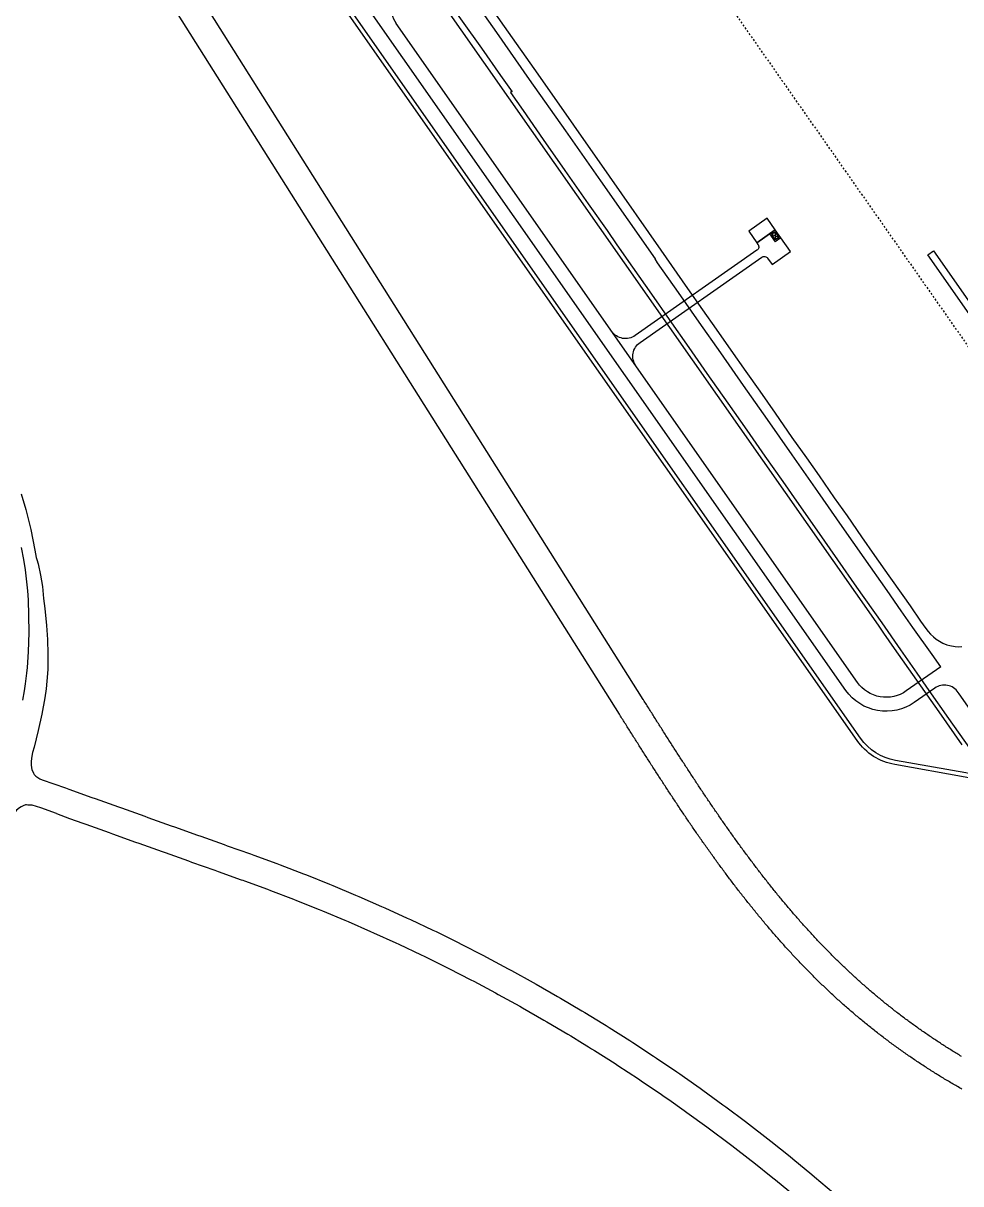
# Model space of a CAD drawing. Header units: millimetres. Extents: x 152904052 to 153933663, y 538271515 to 539240469.
# Drawn here: x 153549156 to 153555842, y 539069502 to 539077776 of the extents above; entities that cross this region are included whole.
import ezdxf

# ---------------------------------------------------------------- set-up
doc = ezdxf.new("R2010")
doc.units = ezdxf.units.MM
doc.linetypes.add('HIDDEN', pattern=[5.08, 2.54, -2.54])
doc.layers.add('BORD', color=7, linetype='Continuous')

msp = doc.modelspace()

# ---------------------------------------------------------------- linework, layer by layer
at = {"layer": 'BORD', "color": 8, "linetype": 'HIDDEN', "ltscale": 5}
msp.add_line((153516059.1, 539132362.1), (153567681, 539058638.4), dxfattribs=at)
at = {"layer": 'BORD', "color": 133, "ltscale": 10}
msp.add_line((153555254, 539073485), (153552029.6, 539078085.6), dxfattribs=at)
at = {"layer": 'BORD', "color": 133}
for p, q in [((153554477.4, 539076274.6), (153554517.6, 539076217.3)), ((153554491.3, 539076272.2), (153554544.6, 539076248.4)), ((153554515.9, 539076289.4), (153554520, 539076231.2)), ((153554558.5, 539076246), (153554517.6, 539076217.3))]:
    msp.add_line(p, q, dxfattribs=at)
at = {"layer": 'BORD', "color": 137, "ltscale": 20}
msp.add_line((153549392.6, 539072142.5), (153549486.6, 539072106.4), dxfattribs=at)
at = {"layer": 'BORD', "color": 137, "ltscale": 10, "flags": 128}
for points in [[(153555847, 539070409.8), (153555838.6, 539070414.8), (153555830.2, 539070419.9), (153555821.8, 539070425), (153555813.4, 539070430), (153555805.1, 539070435.1), (153555796.7, 539070440.2), (153555788.4, 539070445.4), (153555780.1, 539070450.5), (153555771.8, 539070455.7), (153555763.5, 539070460.9), (153555755.2, 539070466.1), (153555746.9, 539070471.3), (153555738.6, 539070476.6), (153555730.3, 539070481.8), (153555722.1, 539070487.1), (153555713.8, 539070492.4), (153555705.6, 539070497.7), (153555697.4, 539070503), (153555689.2, 539070508.3), (153555681, 539070513.7), (153555672.8, 539070519.1), (153555664.6, 539070524.5), (153555656.5, 539070529.9), (153555648.3, 539070535.3), (153555640.2, 539070540.7), (153555632.1, 539070546.2), (153555623.9, 539070551.7), (153555615.8, 539070557.2), (153555607.7, 539070562.7), (153555599.7, 539070568.2), (153555591.6, 539070573.8), (153555583.5, 539070579.3), (153555575.5, 539070584.9), (153555567.5, 539070590.5), (153555559.4, 539070596.1), (153555551.4, 539070601.7), (153555543.4, 539070607.4), (153555535.4, 539070613), (153555527.5, 539070618.7), (153555519.5, 539070624.4), (153555511.5, 539070630.1), (153555503.6, 539070635.9), (153555495.7, 539070641.6), (153555487.7, 539070647.4), (153555479.8, 539070653.1), (153555471.9, 539070658.9), (153555464.1, 539070664.7), (153555456.2, 539070670.6), (153555448.3, 539070676.4), (153555440.5, 539070682.3), (153555432.7, 539070688.1), (153555424.8, 539070694), (153555417, 539070699.9), (153555409.2, 539070705.9), (153555401.5, 539070711.8), (153555393.7, 539070717.8), (153555385.9, 539070723.7), (153555378.2, 539070729.7), (153555370.4, 539070735.7), (153555362.7, 539070741.8), (153555355, 539070747.8), (153555347.3, 539070753.9), (153555339.6, 539070759.9), (153555332, 539070766), (153555324.3, 539070772.1), (153555316.7, 539070778.2), (153555309, 539070784.4), (153555301.4, 539070790.5), (153555293.8, 539070796.7), (153555286.2, 539070802.9), (153555278.6, 539070809.1), (153555271.1, 539070815.3), (153555263.5, 539070821.5), (153555256, 539070827.7), (153555248.4, 539070834), (153555240.9, 539070840.3), (153555233.4, 539070846.6), (153555225.9, 539070852.9), (153555218.4, 539070859.2), (153555211, 539070865.5), (153555203.5, 539070871.9), (153555196.1, 539070878.3), (153555188.7, 539070884.6), (153555181.3, 539070891), (153555173.9, 539070897.5), (153555166.5, 539070903.9), (153555159.1, 539070910.3), (153555151.8, 539070916.8), (153555144.4, 539070923.3), (153555137.1, 539070929.8), (153555129.8, 539070936.3), (153555122.5, 539070942.8), (153555115.2, 539070949.3), (153555107.9, 539070955.9), (153555100.6, 539070962.5), (153555093.4, 539070969), (153555086.2, 539070975.6), (153555078.9, 539070982.3), (153555071.7, 539070988.9), (153555064.5, 539070995.5), (153555057.3, 539071002.2), (153555054, 539071005.3), (153555050.2, 539071008.8), (153555043, 539071015.5), (153555035.9, 539071022.3), (153555028.8, 539071029), (153555021.7, 539071035.7), (153555014.6, 539071042.5), (153555007.5, 539071049.2), (153555000.4, 539071056), (153554993.3, 539071062.8), (153554986.3, 539071069.6), (153554979.3, 539071076.4), (153554972.2, 539071083.3), (153554965.2, 539071090.1), (153554958.2, 539071097), (153554951.3, 539071103.9), (153554944.3, 539071110.8), (153554937.3, 539071117.7), (153554930.4, 539071124.6), (153554923.5, 539071131.5), (153554916.5, 539071138.5), (153554909.6, 539071145.5), (153554902.7, 539071152.4), (153554895.9, 539071159.4), (153554889, 539071166.4), (153554882.1, 539071173.5), (153554875.3, 539071180.5), (153554868.5, 539071187.5), (153554861.7, 539071194.6), (153554854.9, 539071201.7), (153554848.1, 539071208.8), (153554841.3, 539071215.9), (153554834.5, 539071223), (153554827.8, 539071230.1), (153554821, 539071237.3), (153554814.3, 539071244.4), (153554807.6, 539071251.6), (153554800.9, 539071258.7), (153554794.2, 539071265.9), (153554787.5, 539071273.1), (153554780.8, 539071280.4), (153554774.2, 539071287.6), (153554767.5, 539071294.8), (153554760.9, 539071302.1), (153554754.3, 539071309.3), (153554747.7, 539071316.6), (153554741.1, 539071323.9), (153554734.5, 539071331.2), (153554727.9, 539071338.5), (153554721.4, 539071345.8), (153554714.8, 539071353.2), (153554708.3, 539071360.5), (153554701.7, 539071367.9), (153554695.2, 539071375.2), (153554688.7, 539071382.6), (153554682.2, 539071390), (153554675.7, 539071397.4), (153554669.3, 539071404.8), (153554662.8, 539071412.2), (153554656.4, 539071419.7), (153554649.9, 539071427.1), (153554643.5, 539071434.6), (153554637.1, 539071442.1), (153554630.7, 539071449.5), (153554624.3, 539071457), (153554617.9, 539071464.5), (153554611.6, 539071472), (153554605.2, 539071479.5), (153554598.9, 539071487.1), (153554592.5, 539071494.6), (153554586.2, 539071502.2), (153554579.9, 539071509.7), (153554573.6, 539071517.3), (153554567.3, 539071524.9), (153554561, 539071532.5), (153554554.7, 539071540.1), (153554548.5, 539071547.7), (153554542.2, 539071555.3), (153554536, 539071562.9), (153554529.8, 539071570.6), (153554523.6, 539071578.2), (153554517.3, 539071585.9), (153554511.1, 539071593.6), (153554505, 539071601.2), (153554498.8, 539071608.9), (153554492.6, 539071616.6), (153554486.5, 539071624.3), (153554480.3, 539071632), (153554474.2, 539071639.8), (153554468, 539071647.5), (153554461.9, 539071655.2), (153554455.8, 539071663), (153554449.7, 539071670.7), (153554443.6, 539071678.5), (153554437.6, 539071686.3), (153554431.5, 539071694.1), (153554425.4, 539071701.9), (153554419.4, 539071709.7), (153554413.3, 539071717.5), (153554407.3, 539071725.3), (153554401.3, 539071733.1), (153554395.3, 539071740.9), (153554389.3, 539071748.8), (153554383.3, 539071756.6), (153554377.3, 539071764.5), (153554371.3, 539071772.4), (153554365.3, 539071780.2), (153554359.4, 539071788.1), (153554353.4, 539071796), (153554347.5, 539071803.9), (153554341.6, 539071811.8), (153554335.6, 539071819.7), (153554329.7, 539071827.6), (153554323.8, 539071835.6), (153554317.9, 539071843.5), (153554312, 539071851.4), (153554306.1, 539071859.4), (153554300.3, 539071867.4), (153554294.4, 539071875.3), (153554288.6, 539071883.3), (153554282.7, 539071891.3), (153554276.9, 539071899.3), (153554271, 539071907.2), (153554265.2, 539071915.2), (153554259.4, 539071923.3), (153554253.6, 539071931.3), (153554247.8, 539071939.3), (153554242, 539071947.3), (153554236.2, 539071955.3), (153554230.4, 539071963.4), (153554224.6, 539071971.5), (153554218.9, 539071979.5), (153554213.1, 539071987.6), (153554207.4, 539071995.6), (153554201.6, 539072003.7), (153554195.9, 539072011.8), (153554190.2, 539072019.9), (153554184.5, 539072028), (153554178.7, 539072036.1), (153554173, 539072044.2), (153554167.3, 539072052.3), (153554161.7, 539072060.4), (153554156, 539072068.5), (153554150.3, 539072076.6), (153554144.6, 539072084.7), (153554139, 539072092.9), (153554133.3, 539072101), (153554127.7, 539072109.2), (153554122, 539072117.3), (153554116.4, 539072125.5), (153554110.8, 539072133.6), (153554105.1, 539072141.8), (153554099.5, 539072150), (153554093.9, 539072158.2), (153554088.3, 539072166.3), (153554082.7, 539072174.5), (153554077.1, 539072182.7), (153554071.5, 539072190.9), (153554065.9, 539072199.1), (153554060.4, 539072207.3), (153554054.8, 539072215.6), (153554049.2, 539072223.8), (153554043.7, 539072232), (153554038.1, 539072240.2), (153554032.6, 539072248.5), (153554027, 539072256.7), (153554021.5, 539072264.9), (153554015.9, 539072273.2), (153554010.4, 539072281.4), (153554004.9, 539072289.7), (153553999.4, 539072298), (153553993.9, 539072306.2), (153553988.4, 539072314.5), (153553982.9, 539072322.8), (153553977.4, 539072331), (153553971.9, 539072339.3), (153553966.4, 539072347.6), (153553960.9, 539072355.9), (153553955.4, 539072364.2), (153553949.9, 539072372.5), (153553944.5, 539072380.8), (153553939, 539072389.1), (153553933.5, 539072397.4), (153553928.1, 539072405.7), (153553922.6, 539072414), (153553917.2, 539072422.4), (153553911.7, 539072430.7), (153553906.3, 539072439), (153553900.9, 539072447.3), (153553895.4, 539072455.7), (153553890, 539072464), (153553884.6, 539072472.3), (153553879.1, 539072480.7), (153553873.7, 539072489), (153553868.3, 539072497.4), (153553862.9, 539072505.7), (153553857.5, 539072514.1), (153553852.1, 539072522.5), (153553846.7, 539072530.8), (153553841.3, 539072539.2), (153553835.9, 539072547.6), (153553830.5, 539072555.9), (153553825.1, 539072564.3), (153553819.7, 539072572.7), (153553814.3, 539072581.1), (153553808.9, 539072589.4), (153553803.6, 539072597.8), (153553798.2, 539072606.2), (153553792.8, 539072614.6), (153553787.4, 539072623), (153553782.1, 539072631.4), (153553776.7, 539072639.8), (153553771.3, 539072648.2), (153553766, 539072656.6), (153553760.6, 539072665), (153553755.2, 539072673.4), (153553749.9, 539072681.8), (153553744.5, 539072690.2), (153553739.2, 539072698.7), (153553733.8, 539072707.1), (153553728.5, 539072715.5), (153553723.1, 539072723.9), (153553717.8, 539072732.3), (153553712.4, 539072740.8), (153553707.1, 539072749.2), (153553701.7, 539072757.6), (153553696.4, 539072766), (153553691.1, 539072774.5), (153553685.7, 539072782.9), (153553680.4, 539072791.3), (153553675, 539072799.8), (153553669.7, 539072808.2), (153553664.4, 539072816.7), (153553659, 539072825.1), (153553653.7, 539072833.5), (153553648.4, 539072842), (153553643, 539072850.4), (153553637.7, 539072858.9), (153553632.3, 539072867.3), (153553627, 539072875.8), (153553621.7, 539072884.2), (153553616.3, 539072892.7), (153553611, 539072901.1), (153553605.7, 539072909.6), (153553600.4, 539072918), (153553595, 539072926.5), (153553589.7, 539072934.9), (153553584.4, 539072943.4), (153553579, 539072951.9), (153553576.7, 539072955.6), (153546908.8, 539083527.9)], [(153555850.4, 539070176.6), (153555841.5, 539070181.6), (153555832.6, 539070186.7), (153555823.7, 539070191.7), (153555814.9, 539070196.8), (153555806, 539070201.9), (153555797.2, 539070207), (153555788.4, 539070212.2), (153555779.6, 539070217.3), (153555770.8, 539070222.5), (153555762, 539070227.7), (153555753.2, 539070232.9), (153555744.4, 539070238.1), (153555735.7, 539070243.3), (153555726.9, 539070248.6), (153555718.2, 539070253.9), (153555709.5, 539070259.2), (153555700.7, 539070264.5), (153555692, 539070269.8), (153555683.4, 539070275.2), (153555674.7, 539070280.6), (153555666, 539070286), (153555657.3, 539070291.4), (153555648.7, 539070296.8), (153555640.1, 539070302.2), (153555631.4, 539070307.7), (153555622.8, 539070313.2), (153555614.2, 539070318.7), (153555605.6, 539070324.2), (153555597.1, 539070329.7), (153555588.5, 539070335.3), (153555579.9, 539070340.8), (153555571.4, 539070346.4), (153555562.9, 539070352), (153555554.3, 539070357.6), (153555545.8, 539070363.3), (153555537.3, 539070368.9), (153555528.8, 539070374.6), (153555520.4, 539070380.3), (153555511.9, 539070386), (153555503.5, 539070391.7), (153555495, 539070397.5), (153555486.6, 539070403.3), (153555478.2, 539070409), (153555469.8, 539070414.8), (153555461.4, 539070420.6), (153555453, 539070426.5), (153555444.6, 539070432.3), (153555436.3, 539070438.2), (153555427.9, 539070444.1), (153555419.6, 539070450), (153555411.3, 539070455.9), (153555403, 539070461.8), (153555394.7, 539070467.8), (153555386.4, 539070473.8), (153555378.2, 539070479.8), (153555369.9, 539070485.8), (153555361.7, 539070491.8), (153555353.4, 539070497.8), (153555345.2, 539070503.9), (153555337, 539070510), (153555328.8, 539070516.1), (153555320.6, 539070522.2), (153555312.5, 539070528.3), (153555304.3, 539070534.4), (153555296.2, 539070540.6), (153555288.1, 539070546.8), (153555279.9, 539070553), (153555271.8, 539070559.2), (153555263.7, 539070565.4), (153555255.7, 539070571.6), (153555247.6, 539070577.9), (153555239.6, 539070584.2), (153555231.5, 539070590.5), (153555223.5, 539070596.8), (153555215.5, 539070603.1), (153555207.5, 539070609.5), (153555199.5, 539070615.8), (153555191.5, 539070622.2), (153555183.6, 539070628.6), (153555175.6, 539070635), (153555167.7, 539070641.4), (153555159.8, 539070647.9), (153555151.9, 539070654.3), (153555144, 539070660.8), (153555136.1, 539070667.3), (153555128.3, 539070673.8), (153555120.4, 539070680.3), (153555112.6, 539070686.9), (153555104.7, 539070693.5), (153555096.9, 539070700), (153555089.1, 539070706.6), (153555081.4, 539070713.2), (153555073.6, 539070719.9), (153555065.8, 539070726.5), (153555058.1, 539070733.1), (153555050.4, 539070739.8), (153555042.7, 539070746.5), (153555035, 539070753.2), (153555027.3, 539070759.9), (153555019.6, 539070766.7), (153555012, 539070773.4), (153555004.3, 539070780.2), (153554996.7, 539070787), (153554989.1, 539070793.8), (153554981.5, 539070800.6), (153554973.9, 539070807.4), (153554966.3, 539070814.3), (153554958.8, 539070821.1), (153554951.2, 539070828), (153554943.7, 539070834.9), (153554936.2, 539070841.8), (153554928.7, 539070848.7), (153554921.2, 539070855.7), (153554917.7, 539070859), (153554913.7, 539070862.7), (153554906.3, 539070869.6), (153554898.8, 539070876.6), (153554891.4, 539070883.6), (153554884, 539070890.6), (153554876.6, 539070897.7), (153554869.2, 539070904.7), (153554861.9, 539070911.8), (153554854.5, 539070918.8), (153554847.2, 539070925.9), (153554839.8, 539070933), (153554832.5, 539070940.1), (153554825.3, 539070947.3), (153554818, 539070954.4), (153554810.7, 539070961.6), (153554803.5, 539070968.7), (153554796.2, 539070975.9), (153554789, 539070983.1), (153554781.8, 539070990.3), (153554774.6, 539070997.6), (153554767.5, 539071004.8), (153554760.3, 539071012.1), (153554753.1, 539071019.3), (153554746, 539071026.6), (153554738.9, 539071033.9), (153554731.8, 539071041.2), (153554724.7, 539071048.5), (153554717.6, 539071055.8), (153554710.6, 539071063.2), (153554703.5, 539071070.5), (153554696.5, 539071077.9), (153554689.5, 539071085.3), (153554682.5, 539071092.7), (153554675.5, 539071100.1), (153554668.5, 539071107.5), (153554661.5, 539071114.9), (153554654.6, 539071122.3), (153554647.7, 539071129.8), (153554640.7, 539071137.3), (153554633.8, 539071144.7), (153554626.9, 539071152.2), (153554620.1, 539071159.7), (153554613.2, 539071167.2), (153554606.3, 539071174.7), (153554599.5, 539071182.3), (153554592.7, 539071189.8), (153554585.9, 539071197.4), (153554579.1, 539071204.9), (153554572.3, 539071212.5), (153554565.5, 539071220.1), (153554558.8, 539071227.7), (153554552, 539071235.3), (153554545.3, 539071242.9), (153554538.6, 539071250.5), (153554531.9, 539071258.1), (153554525.2, 539071265.8), (153554518.5, 539071273.4), (153554511.8, 539071281.1), (153554505.2, 539071288.8), (153554498.5, 539071296.5), (153554491.9, 539071304.2), (153554485.3, 539071311.9), (153554478.7, 539071319.6), (153554472.1, 539071327.3), (153554465.5, 539071335.1), (153554458.9, 539071342.8), (153554452.4, 539071350.6), (153554445.8, 539071358.3), (153554439.3, 539071366.1), (153554432.8, 539071373.9), (153554426.3, 539071381.7), (153554419.8, 539071389.5), (153554413.3, 539071397.3), (153554406.8, 539071405.1), (153554400.4, 539071412.9), (153554393.9, 539071420.8), (153554387.5, 539071428.6), (153554381.1, 539071436.4), (153554374.7, 539071444.3), (153554368.3, 539071452.2), (153554361.9, 539071460.1), (153554355.5, 539071467.9), (153554349.1, 539071475.8), (153554342.8, 539071483.7), (153554336.5, 539071491.7), (153554330.1, 539071499.6), (153554323.8, 539071507.5), (153554317.5, 539071515.4), (153554311.2, 539071523.4), (153554304.9, 539071531.3), (153554298.7, 539071539.3), (153554292.4, 539071547.2), (153554286.1, 539071555.2), (153554279.9, 539071563.2), (153554273.7, 539071571.2), (153554267.5, 539071579.2), (153554261.3, 539071587.2), (153554255.1, 539071595.2), (153554248.9, 539071603.2), (153554242.7, 539071611.2), (153554236.5, 539071619.3), (153554230.4, 539071627.3), (153554224.2, 539071635.4), (153554218.1, 539071643.4), (153554212, 539071651.5), (153554205.9, 539071659.5), (153554199.8, 539071667.6), (153554193.7, 539071675.7), (153554187.6, 539071683.8), (153554181.5, 539071691.9), (153554175.5, 539071700), (153554169.4, 539071708.1), (153554163.4, 539071716.2), (153554157.3, 539071724.3), (153554151.3, 539071732.4), (153554145.3, 539071740.5), (153554139.3, 539071748.7), (153554133.3, 539071756.8), (153554127.3, 539071765), (153554121.3, 539071773.1), (153554115.4, 539071781.3), (153554109.4, 539071789.4), (153554103.5, 539071797.6), (153554097.5, 539071805.8), (153554091.6, 539071814), (153554085.7, 539071822.2), (153554079.8, 539071830.3), (153554073.9, 539071838.5), (153554068, 539071846.7), (153554062.1, 539071854.9), (153554056.2, 539071863.1), (153554050.4, 539071871.3), (153554044.5, 539071879.6), (153554038.6, 539071887.8), (153554032.8, 539071896), (153554027, 539071904.3), (153554021.1, 539071912.5), (153554015.3, 539071920.8), (153554009.5, 539071929), (153554003.7, 539071937.3), (153553997.9, 539071945.5), (153553992.1, 539071953.8), (153553986.3, 539071962.1), (153553980.6, 539071970.3), (153553974.8, 539071978.6), (153553969.1, 539071986.9), (153553963.3, 539071995.2), (153553957.6, 539072003.5), (153553951.8, 539072011.8), (153553946.1, 539072020.1), (153553940.4, 539072028.4), (153553934.7, 539072036.7), (153553929, 539072045), (153553923.3, 539072053.3), (153553917.6, 539072061.6), (153553911.9, 539072070), (153553906.2, 539072078.3), (153553900.6, 539072086.6), (153553894.9, 539072095), (153553889.3, 539072103.3), (153553883.6, 539072111.6), (153553878, 539072120), (153553872.3, 539072128.3), (153553866.7, 539072136.7), (153553861.1, 539072145), (153553855.5, 539072153.4), (153553849.9, 539072161.8), (153553844.3, 539072170.1), (153553838.7, 539072178.5), (153553833.1, 539072186.9), (153553827.5, 539072195.2), (153553821.9, 539072203.6), (153553816.3, 539072212), (153553810.8, 539072220.4), (153553805.2, 539072228.8), (153553799.6, 539072237.2), (153553794.1, 539072245.6), (153553788.5, 539072253.9), (153553783, 539072262.3), (153553777.5, 539072270.7), (153553771.9, 539072279.1), (153553766.4, 539072287.5), (153553760.9, 539072296), (153553755.4, 539072304.4), (153553749.9, 539072312.8), (153553744.4, 539072321.2), (153553738.9, 539072329.6), (153553733.4, 539072338), (153553727.9, 539072346.4), (153553722.4, 539072354.9), (153553716.9, 539072363.3), (153553711.4, 539072371.7), (153553706, 539072380.1), (153553700.5, 539072388.6), (153553695, 539072397), (153553689.6, 539072405.4), (153553684.1, 539072413.9), (153553678.7, 539072422.3), (153553673.2, 539072430.7), (153553667.8, 539072439.2), (153553662.4, 539072447.6), (153553656.9, 539072456.1), (153553651.5, 539072464.5), (153553646.1, 539072472.9), (153553640.6, 539072481.4), (153553635.2, 539072489.8), (153553629.8, 539072498.3), (153553624.4, 539072506.7), (153553619, 539072515.2), (153553613.6, 539072523.6), (153553608.2, 539072532.1), (153553602.8, 539072540.5), (153553597.4, 539072549), (153553592, 539072557.5), (153553586.6, 539072565.9), (153553581.2, 539072574.4), (153553575.8, 539072582.8), (153553570.4, 539072591.3), (153553565.1, 539072599.7), (153553559.7, 539072608.2), (153553554.3, 539072616.7), (153553548.9, 539072625.1), (153553543.6, 539072633.6), (153553538.2, 539072642.1), (153553532.8, 539072650.5), (153553527.5, 539072659), (153553522.1, 539072667.4), (153553516.7, 539072675.9), (153553511.4, 539072684.4), (153553506, 539072692.8), (153553500.7, 539072701.3), (153553495.3, 539072709.8), (153553490, 539072718.2), (153553484.6, 539072726.7), (153553479.3, 539072735.2), (153553473.9, 539072743.6), (153553468.6, 539072752.1), (153553463.2, 539072760.5), (153553457.9, 539072769), (153553452.6, 539072777.5), (153553447.2, 539072785.9), (153553441.9, 539072794.4), (153553436.5, 539072802.9), (153553431.2, 539072811.3), (153553425.9, 539072819.8), (153553420.5, 539072828.2), (153553415.2, 539072836.7), (153553409.9, 539072845.2), (153553407.5, 539072848.9), (153546739.6, 539083421.2)]]:
    msp.add_lwpolyline(points, dxfattribs=at)
at = {"layer": 'BORD', "color": 133, "ltscale": 10, "flags": 128}
for points in [[(153556188.5, 539072149), (153556122.3, 539072243.6, 0.198912), (153555873.7, 539072401.9), (153555371, 539072490.6, -0.198912), (153555103.1, 539072661.2), (153550096.1, 539079812, -0.199201), (153550027.5, 539080122.5), (153550116.4, 539080623.7, 0.198982), (153550052.9, 539080911.5), (153550036.6, 539080934.9)], [(153556213.1, 539072166.2), (153556146.8, 539072260.8, 0.198912), (153555879, 539072431.5), (153555376.2, 539072520.1, -0.198912), (153555127.7, 539072678.4), (153550120.7, 539079829.2, -0.199201), (153550057, 539080117.3), (153550145.9, 539080618.4, 0.198982), (153550077.5, 539080928.7), (153550061.2, 539080952.1)]]:
    msp.add_lwpolyline(points, format="xyb", dxfattribs=at)
at = {"layer": 'BORD', "color": 133, "linetype": 'Continuous'}
for points in [[(153555824, 539073005.3, 0.416208), (153555656.4, 539073035.4), (153555510.7, 539072933.4, -0.414214), (153555023.3, 539073019.3), (153550293.2, 539079774.6, -0.199201), (153550198.9, 539080201.2), (153550276.2, 539080637, 0.199201), (153550198.4, 539080988.7), (153550180.9, 539081013.7)], [(153553087.6, 539078939.4), (153551865, 539078052.8, 0.414214), (153551815.9, 539077774.3)], [(153555698.6, 539073187), (153555453.4, 539073015.3, -0.414214), (153555105.2, 539073076.7), (153551815.9, 539077774.3)]]:
    msp.add_lwpolyline(points, format="xyb", dxfattribs=at)
at = {"layer": 'BORD', "color": 133, "ltscale": 10, "flags": 128}
for points in [[(153552320.3, 539078133), (153552586.9, 539077753.6)], [(153552095.6, 539078049.9), (153552149.1, 539077982.7), (153552193.4, 539077922.1), (153552286.5, 539077791.2), (153552423.1, 539077599), (153552560.6, 539077404.1), (153552643, 539077286.5), (153552633.4, 539077287.3), (153552630.2, 539077281.9)], [(153552262.8, 539078092.2), (153552531.2, 539077711)], [(153552531.2, 539077711), (153552765.3, 539077375.7)], [(153552586.9, 539077753.6), (153552824.8, 539077413.3)], [(153552824.8, 539077413.3), (153553080.8, 539077049.1)], [(153552765.3, 539077375.7), (153553022.5, 539077007.9)], [(153552630.2, 539077281.9), (153552720.4, 539077153), (153552864.2, 539076947.6), (153553018, 539076726.8), (153553184.3, 539076489.5), (153553319.9, 539076297.5), (153553388.6, 539076197.3), (153553501.2, 539076037.7), (153553636.5, 539075843.5), (153553762.9, 539075663), (153553902.8, 539075464.7), (153554032.1, 539075279.6), (153554181.8, 539075066.2), (153554315.3, 539074875.2), (153554444.4, 539074689.3), (153554572.1, 539074508.3), (153554669.4, 539074368.1), (153554815.3, 539074160.7), (153554962.7, 539073949.9), (153555099.1, 539073754.4), (153555278.1, 539073501.5)], [(153553080.8, 539077049.1), (153553333.6, 539076686.8)], [(153553022.5, 539077007.9), (153553271.8, 539076651.7)], [(153553271.8, 539076651.7), (153553662.1, 539076096.7)], [(153553333.6, 539076686.8), (153553704, 539076157.6)], [(153553704, 539076157.6), (153553894.1, 539075884.8), (153554000.2, 539075733.8), (153554097.1, 539075596.1), (153554203.1, 539075445.2), (153554309.4, 539075293.1), (153554408.1, 539075152.1), (153554517.8, 539074995.2), (153554638.3, 539074823.4), (153554741.3, 539074676.9), (153554831, 539074549.5), (153554940.2, 539074392.1), (153555031.6, 539074263.3), (153555133.8, 539074113.8), (153555227.5, 539073981.6), (153555328.4, 539073836.2), (153555427.6, 539073695.6), (153555481, 539073621.2)], [(153555416.5, 539073586.6), (153555316.9, 539073732.2), (153555153.3, 539073965.1), (153554996.9, 539074188.3), (153554822.3, 539074437.4), (153554639.7, 539074698.9), (153554462.8, 539074951), (153554292.7, 539075193.6), (153554130.8, 539075425.5), (153553975.6, 539075645.4), (153553827.9, 539075856.1), (153553679.8, 539076068.6), (153553662.1, 539076096.7)], [(153555698.6, 539073187), (153555637.1, 539073276.3), (153555500.4, 539073467.7), (153555416.5, 539073586.6)], [(153555481, 539073621.2), (153555554.4, 539073513.3), (153555592.4, 539073459.6), (153555608.7, 539073439.1), (153555625.8, 539073419.5), (153555646.4, 539073400.2), (153555666, 539073385.8), (153555691.1, 539073369.5), (153555713, 539073356.8), (153555742.7, 539073344.2), (153555764, 539073338.5), (153555802.9, 539073332.5), (153555824.9, 539073330.5), (153555850.4, 539073331.3)], [(153555278.1, 539073501.5), (153555411.3, 539073309.6), (153555528.3, 539073141.5), (153555614.2, 539073018.8), (153555755.3, 539072817.9), (153555903.5, 539072607.3)], [(153555851, 539072630.6), (153555686.7, 539072865.4), (153555528.5, 539073092.8), (153555369, 539073318.3), (153555294, 539073426.9), (153555254, 539073485)], [(153555925.1, 539072860.5), (153555831.1, 539072994.9), (153555824, 539073005.3)]]:
    msp.add_lwpolyline(points, dxfattribs=at)
at = {"layer": 'BORD', "color": 133}
for points in [[(153554329.9, 539076293.4), (153554387.3, 539076211.5), (153554518.4, 539076303.3), (153554461, 539076385.2)], [(153554491.3, 539076272.2), (153554515.9, 539076289.4), (153554544.6, 539076248.4), (153554520, 539076231.2)]]:
    msp.add_lwpolyline(points, close=True, dxfattribs=at)
for points in [[(153553525.2, 539075333.2, -0.414214), (153553554.6, 539075500.3), (153554423, 539076108.3, -0.414214), (153554464.7, 539076100.9), (153554496.3, 539076055.9), (153554627.3, 539076147.7), (153554518.4, 539076303.3), (153554387.3, 539076211.5), (153554395.9, 539076199.2, -0.414214), (153554388.5, 539076157.5), (153553520.2, 539075549.5, -0.414214), (153553353.1, 539075578.9)], [(153556927.5, 539074030.7, 0.414242), (153556957, 539074197.9), (153555607.1, 539076125.7), (153555648.1, 539076154.4), (153556998, 539074226.5, 0.413981), (153557165.1, 539074197)]]:
    msp.add_lwpolyline(points, format="xyb", dxfattribs=at)
at = {"layer": 'BORD', "color": 137, "ltscale": 20, "flags": 128}
for points in [[(153549141.5, 539074421.8), (153549174.6, 539074310.2), (153549210.4, 539074167.4), (153549239.5, 539074020.3), (153549249.3, 539073967), (153549252.7, 539073952.6), (153549261.8, 539073920.8), (153549278.4, 539073840), (153549292.9, 539073759.5), (153549301, 539073675.1), (153549309.4, 539073603.6), (153549323.2, 539073481), (153549330, 539073381.2), (153549331.9, 539073278.9), (153549332.1, 539073168.5), (153549325.8, 539073084.7), (153549319.2, 539073029.9), (153549310.4, 539072966.6), (153549288.7, 539072849.6), (153549263.8, 539072733.2), (153549233.4, 539072615.4), (153549223.4, 539072577.2), (153549215.4, 539072536.7), (153549213.3, 539072510.1), (153549213.5, 539072487.8), (153549216.3, 539072466.3), (153549218, 539072456.2), (153549229, 539072429.7), (153549234.6, 539072420.7), (153549247, 539072408.6), (153549259.3, 539072398.6), (153549275.7, 539072388.7)], [(153549142.6, 539074039), (153549158.2, 539073953.6), (153549169.4, 539073878.7), (153549185.9, 539073728.9), (153549190.6, 539073664.4), (153549195.1, 539073553.5), (153549195.8, 539073431.2), (153549192.1, 539073293.9), (153549184.6, 539073183), (153549179.9, 539073141.9), (153549170.1, 539073067), (153549163.4, 539073016.6), (153549151, 539072950.6)], [(153549275.7, 539072388.7), (153549292.5, 539072382.7), (153549458, 539072323.7), (153549480.9, 539072315.5), (153549646.3, 539072256.5), (153549669.3, 539072248.3), (153549834.7, 539072189.3), (153549857.7, 539072181.1), (153550023.1, 539072122.1), (153550046, 539072113.9), (153550211.5, 539072054.9), (153550234.4, 539072046.7), (153550399.8, 539071987.7), (153550422.8, 539071979.5), (153550588.2, 539071920.5), (153550611.2, 539071912.3), (153550776.6, 539071853.3), (153550787.7, 539071849.3), (153550799.9, 539071845), (153550965.6, 539071784.4), (153550989.1, 539071775.6), (153551153.8, 539071712.5), (153551177.2, 539071703.4), (153551340.9, 539071637.8), (153551364.2, 539071628.2), (153551526.8, 539071560.1), (153551549.9, 539071550.2), (153551711.6, 539071479.6), (153551734.5, 539071469.4), (153551895, 539071396.3), (153551917.8, 539071385.7), (153552077.2, 539071310.2), (153552099.8, 539071299.2), (153552258, 539071221.2), (153552280.4, 539071210), (153552437.4, 539071129.5), (153552459.7, 539071117.9), (153552615.4, 539071035.1), (153552637.5, 539071023.1), (153552791.9, 539070937.9), (153552813.8, 539070925.6), (153552966.9, 539070838), (153552988.6, 539070825.4), (153553140.4, 539070735.5), (153553161.8, 539070722.6), (153553247.6, 539070670.2), (153553290.5, 539070643.7), (153553312.5, 539070630.1), (153553333.5, 539070616.9), (153553482.4, 539070522.4), (153553503.5, 539070508.8), (153553650.9, 539070411.9), (153553671.8, 539070398), (153553817.8, 539070298.9), (153553838.2, 539070284.8), (153553871.4, 539070261.7), (153553982.9, 539070183.3), (153554003.2, 539070168.7), (153554146.1, 539070065.2), (153554166.3, 539070050.3), (153554307.5, 539069944.6), (153554327.5, 539069929.4), (153554467, 539069821.5), (153554486.8, 539069806), (153554624.6, 539069696), (153554644.1, 539069680.2), (153554780.3, 539069568.1), (153554799.6, 539069551.9), (153554934, 539069437.7)], [(153549392.6, 539072142.5), (153549282.3, 539072181.5), (153549220.9, 539072201.2), (153549214.2, 539072200.6), (153549202.4, 539072201), (153549188.8, 539072202), (153549178.5, 539072203.3), (153549172.9, 539072203.1), (153549154.9, 539072195.5), (153549141.6, 539072189.8), (153549128.7, 539072182.1), (153549107.9, 539072164.9), (153549098, 539072152.5), (153549086.2, 539072135.2), (153549079.5, 539072120.8), (153549064.3, 539072080), (153548888.7, 539071587.6)], [(153549486.6, 539072106.4), (153549580.8, 539072072.8), (153549603.8, 539072064.6), (153549769.2, 539072005.6), (153549792.2, 539071997.4), (153549957.6, 539071938.4), (153549980.5, 539071930.2), (153550146, 539071871.2), (153550168.9, 539071863), (153550334.3, 539071804), (153550357.3, 539071795.8), (153550522.7, 539071736.8), (153550545.6, 539071728.6), (153550711.1, 539071669.6), (153550722.2, 539071665.7), (153550733.6, 539071661.6), (153550897.9, 539071601.5), (153550920, 539071593.3), (153551083.4, 539071530.7), (153551105.3, 539071522.1), (153551267.7, 539071457), (153551289.5, 539071448.1), (153551450.8, 539071380.5), (153551472.6, 539071371.3), (153551632.8, 539071301.2), (153551654.4, 539071291.6), (153551813.5, 539071219.1), (153551835, 539071209.2), (153551993, 539071134.3), (153552014.2, 539071124), (153552171.1, 539071046.7), (153552192.2, 539071036.1), (153552347.8, 539070956.3), (153552368.8, 539070945.4), (153552523.2, 539070863.3), (153552543.9, 539070852), (153552697.1, 539070767.5), (153552717.7, 539070756), (153552869.5, 539070669.1), (153552889.9, 539070657.2), (153553040.3, 539070568.1), (153553060.7, 539070555.8), (153553145.6, 539070504), (153553187.8, 539070478), (153553209.4, 539070464.6), (153553229.6, 539070451.9), (153553377.3, 539070358.2), (153553397.1, 539070345.4), (153553543.3, 539070249.4), (153553562.9, 539070236.2), (153553707.6, 539070138), (153553727.2, 539070124.4), (153553759.7, 539070101.9), (153553870.1, 539070024.2), (153553889.4, 539070010.4), (153554031, 539069907.8), (153554050, 539069893.8), (153554190, 539069788.9), (153554208.8, 539069774.6), (153554347.2, 539069667.7), (153554365.7, 539069653.1), (153554502.4, 539069544), (153554520.8, 539069529.2), (153554655.8, 539069418)]]:
    msp.add_lwpolyline(points, dxfattribs=at)

doc.saveas('drawing.dxf')
